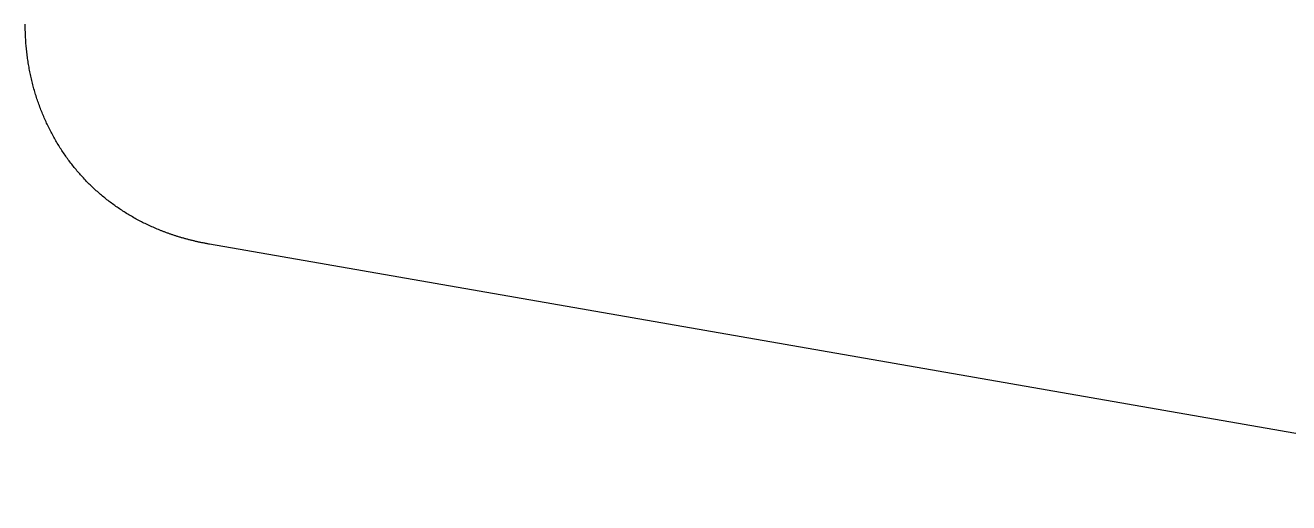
# Model space of a CAD drawing. Header units: millimetres. Extents: x 75 to 125, y -125 to -75.
# Drawn here: x 75 to 85.73, y -104.06 to -100 of the extents above; entities that cross this region are included whole.
import ezdxf

# ---------------------------------------------------------------- set-up
doc = ezdxf.new("R2010")
doc.units = ezdxf.units.MM
doc.layers.add('Edge.Cuts', color=254, linetype='CONTINUOUS', true_color=0xd0d2cd)

msp = doc.modelspace()

# ---------------------------------------------------------------- linework, layer by layer
at = {"layer": 'Edge.Cuts', "linetype": 'CONTINUOUS'}
for p, q in [((75.000004, -100.004224), (75.000018, -99.991489)), ((75.000071, -100.016958), (75.000004, -100.004224)), ((75.000217, -100.029691), (75.000071, -100.016958)), ((75.000444, -100.042422), (75.000217, -100.029691)), ((75.00075, -100.05515), (75.000444, -100.042422)), ((75.001137, -100.067875), (75.00075, -100.05515)), ((75.001603, -100.080595), (75.001137, -100.067875)), ((75.002149, -100.093311), (75.001603, -100.080595)), ((75.002775, -100.106021), (75.002149, -100.093311)), ((75.003481, -100.118724), (75.002775, -100.106021)), ((75.004266, -100.131421), (75.003481, -100.118724)), ((75.005131, -100.144109), (75.004266, -100.131421)), ((75.006076, -100.156788), (75.005131, -100.144109)), ((75.0071, -100.169458), (75.006076, -100.156788)), ((75.008203, -100.182117), (75.0071, -100.169458)), ((75.009386, -100.194766), (75.008203, -100.182117)), ((75.010648, -100.207402), (75.009386, -100.194766)), ((75.011989, -100.220026), (75.010648, -100.207402)), ((75.013409, -100.232637), (75.011989, -100.220026)), ((75.014908, -100.245234), (75.013409, -100.232637)), ((75.016486, -100.257816), (75.014908, -100.245234)), ((75.018142, -100.270383), (75.016486, -100.257816)), ((75.019877, -100.282933), (75.018142, -100.270383)), ((75.02169, -100.295467), (75.019877, -100.282933)), ((75.023581, -100.307983), (75.02169, -100.295467)), ((75.025551, -100.320481), (75.023581, -100.307983)), ((75.027598, -100.332959), (75.025551, -100.320481)), ((75.029724, -100.345418), (75.027598, -100.332959)), ((75.031926, -100.357856), (75.029724, -100.345418)), ((75.034207, -100.370274), (75.031926, -100.357856)), ((75.036564, -100.382669), (75.034207, -100.370274)), ((75.038999, -100.395042), (75.036564, -100.382669)), ((75.04151, -100.407392), (75.038999, -100.395042)), ((75.044099, -100.419718), (75.04151, -100.407392)), ((75.046763, -100.432019), (75.044099, -100.419718)), ((75.049504, -100.444295), (75.046763, -100.432019)), ((75.052321, -100.456546), (75.049504, -100.444295)), ((75.055214, -100.468769), (75.052321, -100.456546)), ((75.058183, -100.480966), (75.055214, -100.468769)), ((75.061228, -100.493135), (75.058183, -100.480966)), ((75.064347, -100.505276), (75.061228, -100.493135)), ((75.067542, -100.517388), (75.064347, -100.505276)), ((75.070811, -100.529469), (75.067542, -100.517388)), ((75.074155, -100.541521), (75.070811, -100.529469)), ((75.077573, -100.553542), (75.074155, -100.541521)), ((75.081066, -100.565532), (75.077573, -100.553542)), ((75.084632, -100.577489), (75.081066, -100.565532)), ((75.088272, -100.589414), (75.084632, -100.577489)), ((75.091986, -100.601306), (75.088272, -100.589414)), ((75.095773, -100.613164), (75.091986, -100.601306)), ((75.099632, -100.624987), (75.095773, -100.613164)), ((75.103564, -100.636776), (75.099632, -100.624987)), ((75.107569, -100.648529), (75.103564, -100.636776)), ((75.111646, -100.660247), (75.107569, -100.648529)), ((75.115794, -100.671927), (75.111646, -100.660247)), ((75.120015, -100.683571), (75.115794, -100.671927)), ((75.124306, -100.695178), (75.120015, -100.683571)), ((75.128669, -100.706746), (75.124306, -100.695178)), ((75.133103, -100.718276), (75.128669, -100.706746)), ((75.137607, -100.729766), (75.133103, -100.718276)), ((75.142181, -100.741217), (75.137607, -100.729766)), ((75.146826, -100.752629), (75.142181, -100.741217)), ((75.15154, -100.763999), (75.146826, -100.752629)), ((75.156324, -100.775329), (75.15154, -100.763999)), ((75.161177, -100.786617), (75.156324, -100.775329)), ((75.166099, -100.797863), (75.161177, -100.786617)), ((75.171089, -100.809067), (75.166099, -100.797863)), ((75.176148, -100.820228), (75.171089, -100.809067)), ((75.181275, -100.831347), (75.176148, -100.820228)), ((75.18647, -100.842421), (75.181275, -100.831347)), ((75.191733, -100.853451), (75.18647, -100.842421)), ((75.197062, -100.864437), (75.191733, -100.853451)), ((75.202459, -100.875378), (75.197062, -100.864437)), ((75.207923, -100.886274), (75.202459, -100.875378)), ((75.213453, -100.897124), (75.207923, -100.886274)), ((75.219049, -100.907928), (75.213453, -100.897124)), ((75.224711, -100.918686), (75.219049, -100.907928)), ((75.230439, -100.929397), (75.224711, -100.918686)), ((75.236232, -100.94006), (75.230439, -100.929397)), ((75.24209, -100.950677), (75.236232, -100.94006)), ((75.248013, -100.961245), (75.24209, -100.950677)), ((75.254001, -100.971765), (75.248013, -100.961245)), ((75.260053, -100.982237), (75.254001, -100.971765)), ((75.266168, -100.99266), (75.260053, -100.982237)), ((75.272348, -101.003033), (75.266168, -100.99266)), ((75.278591, -101.013357), (75.272348, -101.003033)), ((75.284897, -101.023632), (75.278591, -101.013357)), ((75.291267, -101.033856), (75.284897, -101.023632)), ((75.297699, -101.04403), (75.291267, -101.033856)), ((75.304193, -101.054153), (75.297699, -101.04403)), ((75.31075, -101.064225), (75.304193, -101.054153)), ((75.317368, -101.074246), (75.31075, -101.064225)), ((75.324048, -101.084215), (75.317368, -101.074246)), ((75.33079, -101.094132), (75.324048, -101.084215)), ((75.337593, -101.103997), (75.33079, -101.094132)), ((75.344456, -101.11381), (75.337593, -101.103997)), ((75.351381, -101.123571), (75.344456, -101.11381)), ((75.358365, -101.133278), (75.351381, -101.123571)), ((75.36541, -101.142932), (75.358365, -101.133278)), ((75.372515, -101.152533), (75.36541, -101.142932)), ((75.37968, -101.162081), (75.372515, -101.152533)), ((75.386904, -101.171574), (75.37968, -101.162081)), ((75.394187, -101.181014), (75.386904, -101.171574)), ((75.40153, -101.190399), (75.394187, -101.181014)), ((75.408931, -101.19973), (75.40153, -101.190399)), ((75.416391, -101.209006), (75.408931, -101.19973)), ((75.423909, -101.218227), (75.416391, -101.209006)), ((75.431485, -101.227393), (75.423909, -101.218227)), ((75.439119, -101.236504), (75.431485, -101.227393)), ((75.446811, -101.245559), (75.439119, -101.236504)), ((75.454561, -101.254559), (75.446811, -101.245559)), ((75.462368, -101.263503), (75.454561, -101.254559)), ((75.470231, -101.27239), (75.462368, -101.263503)), ((75.478152, -101.281222), (75.470231, -101.27239)), ((75.48613, -101.289997), (75.478152, -101.281222)), ((75.494164, -101.298715), (75.48613, -101.289997)), ((75.502254, -101.307377), (75.494164, -101.298715)), ((75.510401, -101.315981), (75.502254, -101.307377)), ((75.518603, -101.324529), (75.510401, -101.315981)), ((75.526861, -101.333019), (75.518603, -101.324529)), ((75.535175, -101.341452), (75.526861, -101.333019)), ((75.543544, -101.349828), (75.535175, -101.341452)), ((75.551969, -101.358145), (75.543544, -101.349828)), ((75.560449, -101.366405), (75.551969, -101.358145)), ((75.568983, -101.374607), (75.560449, -101.366405)), ((75.577573, -101.38275), (75.568983, -101.374607)), ((75.586217, -101.390836), (75.577573, -101.38275)), ((75.594915, -101.398862), (75.586217, -101.390836)), ((75.603668, -101.406831), (75.594915, -101.398862)), ((75.612475, -101.41474), (75.603668, -101.406831)), ((75.621337, -101.422591), (75.612475, -101.41474)), ((75.630252, -101.430382), (75.621337, -101.422591)), ((75.63922, -101.438114), (75.630252, -101.430382)), ((75.648243, -101.445788), (75.63922, -101.438114)), ((75.657319, -101.453401), (75.648243, -101.445788)), ((75.666448, -101.460956), (75.657319, -101.453401)), ((75.675631, -101.46845), (75.666448, -101.460956)), ((75.684867, -101.475885), (75.675631, -101.46845)), ((75.694155, -101.48326), (75.684867, -101.475885)), ((75.703497, -101.490575), (75.694155, -101.48326)), ((75.712892, -101.497829), (75.703497, -101.490575)), ((75.722339, -101.505024), (75.712892, -101.497829)), ((75.731839, -101.512158), (75.722339, -101.505024)), ((75.741392, -101.519231), (75.731839, -101.512158)), ((75.750996, -101.526244), (75.741392, -101.519231)), ((75.760654, -101.533196), (75.750996, -101.526244)), ((75.770363, -101.540087), (75.760654, -101.533196)), ((75.780125, -101.546917), (75.770363, -101.540087)), ((75.789939, -101.553686), (75.780125, -101.546917)), ((75.799805, -101.560394), (75.789939, -101.553686)), ((75.809722, -101.56704), (75.799805, -101.560394)), ((75.819692, -101.573625), (75.809722, -101.56704)), ((75.829714, -101.580149), (75.819692, -101.573625)), ((75.839787, -101.58661), (75.829714, -101.580149)), ((75.849912, -101.59301), (75.839787, -101.58661)), ((75.860088, -101.599348), (75.849912, -101.59301)), ((75.870317, -101.605624), (75.860088, -101.599348)), ((75.880596, -101.611837), (75.870317, -101.605624)), ((75.890928, -101.617989), (75.880596, -101.611837)), ((75.90131, -101.624077), (75.890928, -101.617989)), ((75.911744, -101.630104), (75.90131, -101.624077)), ((75.92223, -101.636067), (75.911744, -101.630104)), ((75.932767, -101.641968), (75.92223, -101.636067)), ((75.943355, -101.647806), (75.932767, -101.641968)), ((75.953994, -101.653581), (75.943355, -101.647806)), ((75.964685, -101.659292), (75.953994, -101.653581)), ((75.975427, -101.66494), (75.964685, -101.659292)), ((75.98622, -101.670525), (75.975427, -101.66494)), ((75.997064, -101.676046), (75.98622, -101.670525)), ((76.00796, -101.681504), (75.997064, -101.676046)), ((76.018906, -101.686898), (76.00796, -101.681504)), ((76.029904, -101.692227), (76.018906, -101.686898)), ((76.040953, -101.697493), (76.029904, -101.692227)), ((76.052053, -101.702694), (76.040953, -101.697493)), ((76.063205, -101.707831), (76.052053, -101.702694)), ((76.074407, -101.712904), (76.063205, -101.707831)), ((76.085661, -101.717912), (76.074407, -101.712904)), ((76.096966, -101.722855), (76.085661, -101.717912)), ((76.108322, -101.727733), (76.096966, -101.722855)), ((76.119729, -101.732546), (76.108322, -101.727733)), ((76.131188, -101.737293), (76.119729, -101.732546)), ((76.136935, -101.739642), (76.131188, -101.737293)), ((76.142697, -101.741976), (76.136935, -101.739642)), ((76.148471, -101.744292), (76.142697, -101.741976)), ((76.154258, -101.746593), (76.148471, -101.744292)), ((76.160057, -101.748876), (76.154258, -101.746593)), ((76.165871, -101.751144), (76.160057, -101.748876)), ((76.171695, -101.753394), (76.165871, -101.751144)), ((76.177534, -101.755629), (76.171695, -101.753394)), ((76.183385, -101.757846), (76.177534, -101.755629)), ((76.189249, -101.760048), (76.183385, -101.757846)), ((76.195125, -101.762233), (76.189249, -101.760048)), ((76.201016, -101.764401), (76.195125, -101.762233)), ((76.206917, -101.766553), (76.201016, -101.764401)), ((76.212833, -101.768688), (76.206917, -101.766553)), ((76.218761, -101.770806), (76.212833, -101.768688)), ((76.224703, -101.772908), (76.218761, -101.770806)), ((76.230656, -101.774993), (76.224703, -101.772908)), ((76.236623, -101.777062), (76.230656, -101.774993)), ((76.242602, -101.779114), (76.236623, -101.777062)), ((76.248596, -101.781149), (76.242602, -101.779114)), ((76.2546, -101.783167), (76.248596, -101.781149)), ((76.260619, -101.785169), (76.2546, -101.783167)), ((76.26665, -101.787153), (76.260619, -101.785169)), ((76.272695, -101.789122), (76.26665, -101.787153)), ((76.278751, -101.791072), (76.272695, -101.789122)), ((76.284822, -101.793007), (76.278751, -101.791072)), ((76.290904, -101.794924), (76.284822, -101.793007)), ((76.297001, -101.796825), (76.290904, -101.794924)), ((76.303109, -101.798708), (76.297001, -101.796825)), ((76.309231, -101.800575), (76.303109, -101.798708)), ((76.315365, -101.802425), (76.309231, -101.800575)), ((76.321513, -101.804258), (76.315365, -101.802425)), ((76.327673, -101.806073), (76.321513, -101.804258)), ((76.333848, -101.807872), (76.327673, -101.806073)), ((76.340033, -101.809653), (76.333848, -101.807872)), ((76.346234, -101.811418), (76.340033, -101.809653)), ((76.352446, -101.813165), (76.346234, -101.811418)), ((76.358672, -101.814896), (76.352446, -101.813165)), ((76.36491, -101.816609), (76.358672, -101.814896)), ((76.371162, -101.818305), (76.36491, -101.816609)), ((76.377426, -101.819984), (76.371162, -101.818305)), ((76.383704, -101.821645), (76.377426, -101.819984)), ((76.389994, -101.823289), (76.383704, -101.821645)), ((76.396298, -101.824917), (76.389994, -101.823289)), ((76.402614, -101.826526), (76.396298, -101.824917)), ((76.408945, -101.828119), (76.402614, -101.826526)), ((76.415287, -101.829694), (76.408945, -101.828119)), ((76.421644, -101.831252), (76.415287, -101.829694)), ((76.428012, -101.832792), (76.421644, -101.831252)), ((76.434395, -101.834315), (76.428012, -101.832792)), ((76.440789, -101.835821), (76.434395, -101.834315)), ((76.447198, -101.837309), (76.440789, -101.835821)), ((76.453619, -101.838779), (76.447198, -101.837309)), ((76.460054, -101.840232), (76.453619, -101.838779)), ((76.466502, -101.841668), (76.460054, -101.840232)), ((76.472963, -101.843086), (76.466502, -101.841668)), ((76.479437, -101.844486), (76.472963, -101.843086)), ((76.485924, -101.845869), (76.479437, -101.844486)), ((76.492424, -101.847234), (76.485924, -101.845869)), ((76.498938, -101.848581), (76.492424, -101.847234)), ((76.505465, -101.849911), (76.498938, -101.848581)), ((76.512005, -101.851223), (76.505465, -101.849911)), ((76.518558, -101.852517), (76.512005, -101.851223)), ((76.525125, -101.853793), (76.518558, -101.852517)), ((76.531704, -101.855052), (76.525125, -101.853793)), ((76.538298, -101.856293), (76.531704, -101.855052)), ((76.544903, -101.857516), (76.538298, -101.856293)), ((76.551523, -101.858721), (76.544903, -101.857516)), ((76.558156, -101.859908), (76.551523, -101.858721)), ((76.564802, -101.861077), (76.558156, -101.859908)), ((89.174703, -104.059754), (76.564802, -101.861077))]:
    msp.add_line(p, q, dxfattribs=at)

doc.saveas('drawing.dxf')
